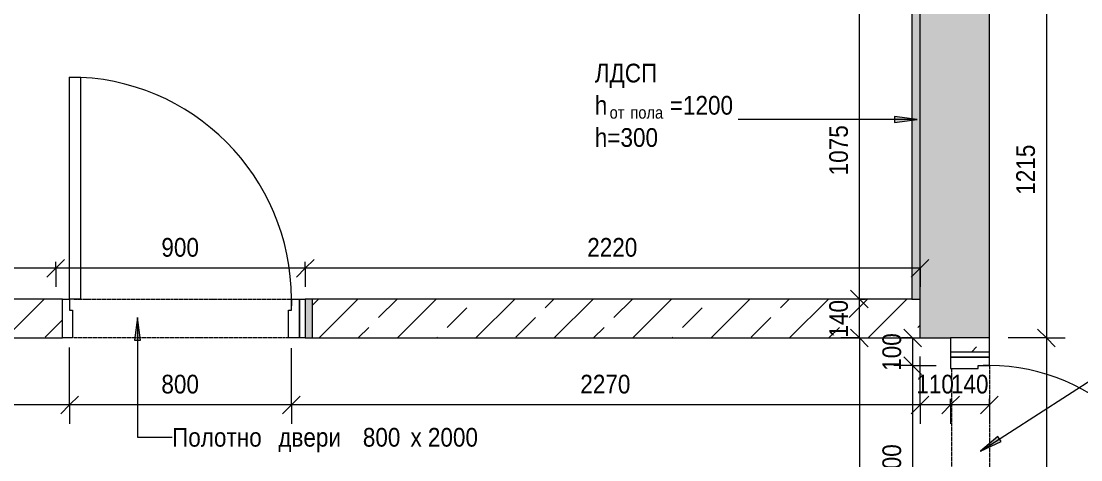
# Model space of a CAD drawing. Header units: millimetres. Extents: x 14838 to 30347, y -21720 to -9527.
# Drawn here: x 22999 to 26822, y -13481 to -11901 of the extents above; entities that cross this region are included whole.
import ezdxf

# ---------------------------------------------------------------- set-up
doc = ezdxf.new("R2010")
doc.units = ezdxf.units.MM
doc.linetypes.add('ADSK_Штрих_ш3 п1_5', pattern=[4.5, 3, -1.5])
for name, color, linetype, lineweight in [('Аннотация', 7, 'Continuous', 9), ('Двери', 7, 'Continuous', 20), ('Размеры', 7, 'Continuous', 9), ('Размеры-45', 7, 'Continuous', 9), ('Стены внутренние', 7, 'Continuous', 20), ('Узлы', 7, 'Continuous', 20)]:
    doc.layers.add(name, color=color, linetype=linetype, lineweight=lineweight)
doc.layers.add('Линии', color=94, linetype='Continuous', lineweight=9, true_color=0x00a600)
doc.styles.add('Century Gothic', font='GOTHIC.TTF', dxfattribs={"width": 0.9, "height": 67.5})
doc.styles.add('Century Gothic_1', font='GOTHIC.TTF', dxfattribs={"width": 0.9, "height": 43.869355})
doc.dimstyles.new('GOT_1_5_округ_до_5', dxfattribs={"dimscale": 304.8, "dimtxt": 70.481358, "dimasz": 0.20876, "dimexe": 0.221457, "dimexo": 0.221457, "dimgap": 0.073819, "dimtad": 1, "dimdec": 0, "dimrnd": 5, "dimdsep": 46, "dimtxsty": 'Century Gothic', "dimblk1": 'OBLIQUE', "dimblk2": 'OBLIQUE', "dimsah": 1, "dimcen": 0.09, "dimazin": 0, "dimtfac": 1, "dimtdec": 4, "dimtix": 1, "dimtmove": 0, "dimatfit": 3, "dimfxl": 1, "dimtvp": 1, "dimtolj": 1, "dimtzin": 0, "dimarcsym": 2})
pattern_1 = [(45, (41756.08, 13126.54), (-141.439, 141.439), []), (45, (41897.52, 13126.54), (-141.439, 141.439), [100.012, -50.006])]

# ---------------------------------------------------------------- blocks, each defined once
blk = doc.blocks.new('AC_Дверь_Однопольная_ДеревяннаяВнутренняя_ГОСТ6629-88 - 900 _полотно 700 х 2000_ Л 3п 3-6246395-05_План монтажа')
at = {"layer": 'Двери', "color": 5, "lineweight": 9, "true_color": 0x0000ff}
for p, q in [((350, 770), (310, 770)), ((310, 770), (310, 70)), ((350, 70), (350, 770)), ((-380, 70), (-400, 70)), ((-350, 70), (-380, 70)), ((-380, 70), (-380, -70)), ((-380, -70), (-380, 70)), ((-350, 70), (-350, 47.3)), ((-350, 30), (-350, 70)), ((310, 70), (350, 70)), ((350, 70), (350, 45)), ((380, 70), (350, 70)), ((350, 70), (350, 30)), ((380, -70), (380, 70)), ((400, 70), (380, 70)), ((380, 70), (380, -70)), ((-340, 30), (-350, 30)), ((-340, -70), (-340, 30)), ((350, 30), (340, 30)), ((340, 30), (340, -70)), ((-400, -70), (-380, -70)), ((-380, -70), (-340, -70)), ((340, -70), (380, -70)), ((380, -70), (400, -70))]:
    blk.add_line(p, q, dxfattribs=at)
blk.add_arc((350, 70), 700, 90, 180, dxfattribs=at)
blk = doc.blocks.new('AC_Дверь_Однопольная_ДеревяннаяВнутренняя_ГОСТ6629-88 - 900 _полотно 800 х 2000_ 2-6248193-05_План монтажа')
at = {"layer": 'Двери', "color": 5, "lineweight": 9, "true_color": 0x0000ff}
for p, q in [((-400, 870), (-360, 870)), ((-400, 70), (-400, 870)), ((-360, 870), (-360, 70)), ((-425, 70), (-400, 70)), ((-400, 70), (-400, 47.3)), ((-360, 70), (-400, 70)), ((-400, 70), (-400, 30)), ((400, 70), (400, 45)), ((400, 70), (430, 70)), ((400, 30), (400, 70)), ((430, 70), (430, -70)), ((430, 70), (450, 70)), ((430, -70), (430, 70)), ((450, 70), (450, -70)), ((-400, 30), (-390, 30)), ((-390, 30), (-390, -70)), ((390, 30), (400, 30)), ((390, -70), (390, 30)), ((-390, -70), (-425, -70)), ((430, -70), (390, -70)), ((450, -70), (430, -70))]:
    blk.add_line(p, q, dxfattribs=at)
blk.add_arc((-400, 70), 800, 0, 90, dxfattribs=at)
blk = doc.blocks.new('DIMBLOCK57-05_План монтажа')
at = {"layer": 'Размеры-45', "lineweight": 18}
for p, q in [((26022.9, -13042.1), (25991.1, -13010.3)), ((26022.9, -13042.1), (26054.7, -13074)), ((26022.9, -14237.1), (25991.1, -14205.3)), ((26022.9, -14237.1), (26054.7, -14269))]:
    blk.add_line(p, q, dxfattribs=at)
at = {"layer": 'Размеры-45'}
for p, q in [((26022.9, -13042.1), (26000.4, -13042.1)), ((26022.9, -13042.1), (26022.9, -14237.1)), ((26022.9, -13042.1), (26090.4, -13042.1)), ((26022.9, -14237.1), (26000.4, -14237.1)), ((26022.9, -14237.1), (26090.4, -14237.1))]:
    blk.add_line(p, q, dxfattribs=at)
at = {"layer": 'Размеры-45', "color": 0, "insert": (25913.9, -13731.4), "char_height": 67.5, "width": 220.17, "attachment_point": 1, "rotation": 90, "line_spacing_factor": 0.984502, "style": 'Century Gothic'}
blk.add_mtext('1195', dxfattribs=at)
blk = doc.blocks.new('_Oblique')
at = {"color": 0, "linetype": 'ByBlock', "lineweight": -2}
blk.add_line((-0.5, -0.5), (0.5, 0.5), dxfattribs=at)
blk = doc.blocks.new('DIMBLOCK58-05_План монтажа')
at = {"layer": 'Размеры-45', "lineweight": 18}
for p, q in [((26022.9, -12902.1), (25991.1, -12870.3)), ((26022.9, -12902.1), (26054.7, -12934)), ((26022.9, -13042.1), (25991.1, -13010.3)), ((26022.9, -13042.1), (26054.7, -13074))]:
    blk.add_line(p, q, dxfattribs=at)
at = {"layer": 'Размеры-45'}
for p, q in [((26022.9, -12902.1), (25955.4, -12902.1)), ((26022.9, -13042.1), (26022.9, -12902.1)), ((26022.9, -12902.1), (26045.4, -12902.1)), ((26022.9, -13042.1), (25955.4, -13042.1)), ((26022.9, -13042.1), (26045.4, -13042.1))]:
    blk.add_line(p, q, dxfattribs=at)
at = {"layer": 'Размеры-45', "color": 0, "insert": (25913.9, -13040.9), "char_height": 67.5, "width": 165.128, "attachment_point": 1, "rotation": 90, "line_spacing_factor": 0.984502, "style": 'Century Gothic'}
blk.add_mtext('140', dxfattribs=at)
blk = doc.blocks.new('DIMBLOCK59-05_План монтажа')
at = {"layer": 'Размеры-45', "lineweight": 18}
for p, q in [((26022.9, -11827.1), (25991.1, -11795.3)), ((26022.9, -11827.1), (26054.7, -11859)), ((26022.9, -12902.1), (25991.1, -12870.3)), ((26022.9, -12902.1), (26054.7, -12934))]:
    blk.add_line(p, q, dxfattribs=at)
at = {"layer": 'Размеры-45'}
for p, q in [((26022.9, -11827.1), (25955.4, -11827.1)), ((26022.9, -12902.1), (26022.9, -11827.1)), ((26022.9, -11827.1), (26174.3, -11827.1)), ((26022.9, -12902.1), (25955.4, -12902.1)), ((26022.9, -12902.1), (26045.4, -12902.1))]:
    blk.add_line(p, q, dxfattribs=at)
at = {"layer": 'Размеры-45', "color": 0, "insert": (25913.9, -12456.4), "char_height": 67.5, "width": 220.17, "attachment_point": 1, "rotation": 90, "line_spacing_factor": 0.984502, "style": 'Century Gothic'}
blk.add_mtext('1075', dxfattribs=at)
blk = doc.blocks.new('DIMBLOCK60-05_План монтажа')
at = {"layer": 'Размеры-45', "lineweight": 18}
for p, q in [((26214.8, -13042.1), (26183, -13010.3)), ((26214.8, -13042.1), (26246.6, -13074)), ((26214.8, -13142.1), (26183, -13110.3)), ((26214.8, -13142.1), (26246.6, -13174))]:
    blk.add_line(p, q, dxfattribs=at)
at = {"layer": 'Размеры-45'}
for p, q in [((26214.8, -13042.1), (26174.3, -13042.1)), ((26214.8, -13042.1), (26214.8, -13142.1)), ((26214.8, -13042.1), (26282.3, -13042.1)), ((26214.8, -13142.1), (26147.3, -13142.1)), ((26214.8, -13142.1), (26299.3, -13142.1))]:
    blk.add_line(p, q, dxfattribs=at)
at = {"layer": 'Размеры-45', "color": 0, "insert": (26105.8, -13160.9), "char_height": 67.5, "width": 165.128, "attachment_point": 1, "rotation": 90, "line_spacing_factor": 0.984502, "style": 'Century Gothic'}
blk.add_mtext('100', dxfattribs=at)
blk = doc.blocks.new('DIMBLOCK61-05_План монтажа')
at = {"layer": 'Размеры-45'}
for p, q in [((26214.8, -13142.1), (26147.3, -13142.1)), ((26214.8, -13142.1), (26214.8, -13842.1)), ((26214.8, -13142.1), (26299.3, -13142.1)), ((26214.8, -13842.1), (26147.3, -13842.1)), ((26214.8, -13842.1), (26345.9, -13842.1))]:
    blk.add_line(p, q, dxfattribs=at)
at = {"layer": 'Размеры-45', "lineweight": 18}
for p, q in [((26214.8, -13142.1), (26183, -13110.3)), ((26214.8, -13142.1), (26246.6, -13174)), ((26214.8, -13842.1), (26183, -13810.3)), ((26214.8, -13842.1), (26246.6, -13874))]:
    blk.add_line(p, q, dxfattribs=at)
at = {"layer": 'Размеры-45', "color": 0, "insert": (26105.8, -13560.9), "char_height": 67.5, "width": 165.128, "attachment_point": 1, "rotation": 90, "line_spacing_factor": 0.984502, "style": 'Century Gothic'}
blk.add_mtext('700', dxfattribs=at)
blk = doc.blocks.new('DIMBLOCK65-05_План монтажа')
at = {"layer": 'Размеры-45', "lineweight": 18}
for p, q in [((24023.8, -12791), (24055.6, -12759.2)), ((26241.8, -12791), (26273.6, -12759.2)), ((24023.8, -12791), (23992, -12822.8)), ((26241.8, -12791), (26210, -12822.8))]:
    blk.add_line(p, q, dxfattribs=at)
at = {"layer": 'Размеры-45'}
for p, q in [((24023.8, -12791), (24023.8, -12768.5)), ((26241.8, -12791), (24023.8, -12791)), ((24023.8, -12791), (24023.8, -12858.5)), ((26241.8, -12791), (26241.8, -12768.5)), ((26241.8, -12791), (26241.8, -12858.5))]:
    blk.add_line(p, q, dxfattribs=at)
at = {"layer": 'Размеры-45', "color": 0, "insert": (25041.1, -12682), "char_height": 67.5, "width": 220.17, "attachment_point": 1, "line_spacing_factor": 0.984502, "style": 'Century Gothic'}
blk.add_mtext('2220', dxfattribs=at)
blk = doc.blocks.new('DIMBLOCK66-05_План монтажа')
at = {"layer": 'Размеры-45', "lineweight": 18}
for p, q in [((23123.8, -12791), (23155.6, -12759.2)), ((24023.8, -12791), (24055.6, -12759.2)), ((23123.8, -12791), (23092, -12822.8)), ((24023.8, -12791), (23992, -12822.8))]:
    blk.add_line(p, q, dxfattribs=at)
at = {"layer": 'Размеры-45'}
for p, q in [((23123.8, -12791), (23123.8, -12768.5)), ((24023.8, -12791), (23123.8, -12791)), ((23123.8, -12791), (23123.8, -12858.5)), ((24023.8, -12791), (24023.8, -12768.5)), ((24023.8, -12791), (24023.8, -12858.5))]:
    blk.add_line(p, q, dxfattribs=at)
at = {"layer": 'Размеры-45', "color": 0, "insert": (23505, -12682), "char_height": 67.5, "width": 165.128, "attachment_point": 1, "line_spacing_factor": 0.984502, "style": 'Century Gothic'}
blk.add_mtext('900', dxfattribs=at)
blk = doc.blocks.new('DIMBLOCK67-05_План монтажа')
at = {"layer": 'Размеры-45', "lineweight": 18}
for p, q in [((22598.8, -12791), (22630.6, -12759.2)), ((23123.8, -12791), (23155.6, -12759.2)), ((22598.8, -12791), (22567, -12822.8)), ((23123.8, -12791), (23092, -12822.8))]:
    blk.add_line(p, q, dxfattribs=at)
at = {"layer": 'Размеры-45'}
for p, q in [((22598.8, -12791), (22598.8, -12768.5)), ((23123.8, -12791), (22598.8, -12791)), ((22598.8, -12791), (22598.8, -12858.5)), ((23123.8, -12791), (23123.8, -12768.5)), ((23123.8, -12791), (23123.8, -12858.5))]:
    blk.add_line(p, q, dxfattribs=at)
at = {"layer": 'Размеры-45', "color": 0, "insert": (22792.5, -12682), "char_height": 67.5, "width": 165.128, "attachment_point": 1, "line_spacing_factor": 0.984502, "style": 'Century Gothic'}
blk.add_mtext('525', dxfattribs=at)
blk = doc.blocks.new('DIMBLOCK68-05_План монтажа')
at = {"layer": 'Размеры-45'}
for p, q in [((23973.8, -13283.9), (23973.8, -13079)), ((26241.8, -13283.9), (26241.8, -13109.6)), ((26241.8, -13283.9), (23973.8, -13283.9)), ((23973.8, -13283.9), (23973.8, -13351.4)), ((26241.8, -13283.9), (26241.8, -13351.4))]:
    blk.add_line(p, q, dxfattribs=at)
at = {"layer": 'Размеры-45', "lineweight": 18}
for p, q in [((23973.8, -13283.9), (24005.6, -13252.1)), ((26241.8, -13283.9), (26273.6, -13252.1)), ((23973.8, -13283.9), (23942, -13315.7)), ((26241.8, -13283.9), (26210, -13315.7))]:
    blk.add_line(p, q, dxfattribs=at)
at = {"layer": 'Размеры-45', "color": 0, "insert": (25016.1, -13174.9), "char_height": 67.5, "width": 220.17, "attachment_point": 1, "line_spacing_factor": 0.984502, "style": 'Century Gothic'}
blk.add_mtext('2270', dxfattribs=at)
blk = doc.blocks.new('DIMBLOCK69-05_План монтажа')
at = {"layer": 'Размеры-45'}
for p, q in [((23173.8, -13283.9), (23173.8, -13076.7)), ((23973.8, -13283.9), (23973.8, -13079)), ((23973.8, -13283.9), (23173.8, -13283.9)), ((23173.8, -13283.9), (23173.8, -13351.4)), ((23973.8, -13283.9), (23973.8, -13351.4))]:
    blk.add_line(p, q, dxfattribs=at)
at = {"layer": 'Размеры-45', "lineweight": 18}
for p, q in [((23173.8, -13283.9), (23205.6, -13252.1)), ((23973.8, -13283.9), (24005.6, -13252.1)), ((23173.8, -13283.9), (23142, -13315.7)), ((23973.8, -13283.9), (23942, -13315.7))]:
    blk.add_line(p, q, dxfattribs=at)
at = {"layer": 'Размеры-45', "color": 0, "insert": (23505, -13174.9), "char_height": 67.5, "width": 165.128, "attachment_point": 1, "line_spacing_factor": 0.984502, "style": 'Century Gothic'}
blk.add_mtext('800', dxfattribs=at)
blk = doc.blocks.new('DIMBLOCK70-05_План монтажа')
at = {"layer": 'Размеры-45'}
for p, q in [((22424.8, -13283.9), (22424.8, -13109.6)), ((23173.8, -13283.9), (23173.8, -13076.7)), ((23173.8, -13283.9), (22424.8, -13283.9)), ((22424.8, -13283.9), (22424.8, -13351.4)), ((23173.8, -13283.9), (23173.8, -13351.4))]:
    blk.add_line(p, q, dxfattribs=at)
at = {"layer": 'Размеры-45', "lineweight": 18}
for p, q in [((22424.8, -13283.9), (22456.6, -13252.1)), ((23173.8, -13283.9), (23205.6, -13252.1)), ((22424.8, -13283.9), (22393, -13315.7)), ((23173.8, -13283.9), (23142, -13315.7))]:
    blk.add_line(p, q, dxfattribs=at)
at = {"layer": 'Размеры-45', "color": 0, "insert": (22730.5, -13174.9), "char_height": 67.5, "width": 165.128, "attachment_point": 1, "line_spacing_factor": 0.984502, "style": 'Century Gothic'}
blk.add_mtext('750', dxfattribs=at)
blk = doc.blocks.new('DIMBLOCK72-05_План монтажа')
at = {"layer": 'Размеры-45'}
for p, q in [((26241.8, -13283.9), (26241.8, -13109.6)), ((26351.8, -13283.9), (26351.8, -13261.4)), ((26351.8, -13283.9), (26241.8, -13283.9)), ((26241.8, -13283.9), (26241.8, -13351.4)), ((26351.8, -13283.9), (26351.8, -13351.4))]:
    blk.add_line(p, q, dxfattribs=at)
at = {"layer": 'Размеры-45', "lineweight": 18}
for p, q in [((26241.8, -13283.9), (26273.6, -13252.1)), ((26351.8, -13283.9), (26383.6, -13252.1)), ((26241.8, -13283.9), (26210, -13315.7)), ((26351.8, -13283.9), (26320, -13315.7))]:
    blk.add_line(p, q, dxfattribs=at)
at = {"layer": 'Размеры-45', "color": 0, "insert": (26228, -13174.9), "char_height": 67.5, "width": 165.128, "attachment_point": 1, "line_spacing_factor": 0.984502, "style": 'Century Gothic'}
blk.add_mtext('110', dxfattribs=at)
blk = doc.blocks.new('DIMBLOCK73-05_План монтажа')
at = {"layer": 'Размеры-45', "lineweight": 18}
for p, q in [((26351.8, -13283.9), (26383.6, -13252.1)), ((26491.8, -13283.9), (26523.6, -13252.1)), ((26351.8, -13283.9), (26320, -13315.7)), ((26491.8, -13283.9), (26460, -13315.7))]:
    blk.add_line(p, q, dxfattribs=at)
at = {"layer": 'Размеры-45'}
for p, q in [((26351.8, -13283.9), (26351.8, -13261.4)), ((26491.8, -13283.9), (26491.8, -13261.4)), ((26491.8, -13283.9), (26351.8, -13283.9)), ((26351.8, -13283.9), (26351.8, -13351.4)), ((26491.8, -13283.9), (26491.8, -13351.4))]:
    blk.add_line(p, q, dxfattribs=at)
at = {"layer": 'Размеры-45', "color": 0, "insert": (26353, -13174.9), "char_height": 67.5, "width": 165.128, "attachment_point": 1, "line_spacing_factor": 0.984502, "style": 'Century Gothic'}
blk.add_mtext('140', dxfattribs=at)
blk = doc.blocks.new('DIMBLOCK83-05_План монтажа')
at = {"layer": 'Размеры-45', "lineweight": 18}
for p, q in [((26697.6, -11827.1), (26665.7, -11795.3)), ((26697.6, -11827.1), (26729.4, -11859)), ((26697.6, -13042.1), (26665.7, -13010.3)), ((26697.6, -13042.1), (26729.4, -13074))]:
    blk.add_line(p, q, dxfattribs=at)
at = {"layer": 'Размеры-45'}
for p, q in [((26697.6, -11827.1), (26559.3, -11827.1)), ((26697.6, -11827.1), (26697.6, -13042.1)), ((26697.6, -11827.1), (26765.1, -11827.1)), ((26697.6, -13042.1), (26559.3, -13042.1)), ((26697.6, -13042.1), (26765.1, -13042.1))]:
    blk.add_line(p, q, dxfattribs=at)
at = {"layer": 'Размеры-45', "color": 0, "insert": (26588.5, -12526.4), "char_height": 67.5, "width": 220.17, "attachment_point": 1, "rotation": 90, "line_spacing_factor": 0.984502, "style": 'Century Gothic'}
blk.add_mtext('1215', dxfattribs=at)
blk = doc.blocks.new('DIMBLOCK84-05_План монтажа')
at = {"layer": 'Размеры-45', "lineweight": 18}
for p, q in [((26697.6, -13042.1), (26665.7, -13010.3)), ((26697.6, -13042.1), (26729.4, -13074)), ((26697.6, -14237.1), (26665.7, -14205.3)), ((26697.6, -14237.1), (26729.4, -14269))]:
    blk.add_line(p, q, dxfattribs=at)
at = {"layer": 'Размеры-45'}
for p, q in [((26697.6, -13042.1), (26559.3, -13042.1)), ((26697.6, -13042.1), (26697.6, -14237.1)), ((26697.6, -13042.1), (26765.1, -13042.1)), ((26697.6, -14237.1), (26675, -14237.1)), ((26697.6, -14237.1), (26765.1, -14237.1))]:
    blk.add_line(p, q, dxfattribs=at)
at = {"layer": 'Размеры-45', "color": 0, "insert": (26588.5, -13731.4), "char_height": 67.5, "width": 220.17, "attachment_point": 1, "rotation": 90, "line_spacing_factor": 0.984502, "style": 'Century Gothic'}
blk.add_mtext('1195', dxfattribs=at)

msp = doc.modelspace()

# ---------------------------------------------------------------- hatches: boundary and pattern name
at = {"layer": 'Аннотация'}
for points in [[(26230.7, -12255.5), (26149.7, -12244.8), (26149.7, -12266.2)], [(23419, -12969.1), (23408.3, -13050.1), (23429.6, -13050.1)], [(26459.9, -13450.4), (26533.8, -13415.5), (26522.2, -13397.6)]]:
    msp.add_hatch(color=256, dxfattribs=at).paths.add_polyline_path(points)
at = {"layer": 'Стены внутренние', "true_color": 0xcacaca}
for points in [[(26241.8, -13042.1), (26491.8, -13042.1), (26491.8, -11827.1), (26241.8, -11827.1), (26241.8, -12902.1)], [(24023.8, -13042.1), (24048.8, -13042.1), (24048.8, -12902.1), (24023.8, -12902.1)]]:
    msp.add_hatch(color=9, dxfattribs=at).paths.add_polyline_path(points)
at = {"layer": 'Узлы', "true_color": 0xd27b7b}
msp.add_hatch(color=23, dxfattribs=at).paths.add_polyline_path([(26211.8, -12902.1), (26241.8, -12902.1), (26241.8, -11827.1), (26211.8, -11827.1), (26211.8, -12035.2)])
at = {"layer": 'Узлы', "lineweight": 9, "true_color": 0x808080}
h = msp.add_hatch(dxfattribs=at)
h.set_pattern_fill('FP_2', color=8, style=0, pattern_type=2)
h.set_pattern_definition(pattern_1)
h.paths.add_polyline_path([(26241.8, -13042.1), (26241.8, -12902.1), (24048.8, -12902.1), (24048.8, -13042.1), (26211.8, -13042.1)])
h.paths.add_polyline_path([(23148.8, -13042.1), (23148.8, -12902.1), (22598.8, -12902.1), (22598.8, -13042.1)])
h = msp.add_hatch(dxfattribs=at)
h.set_pattern_fill('FP_2', color=8, style=0, pattern_type=2)
h.set_pattern_definition(pattern_1)
h.paths.add_polyline_path([(26491.8, -14237.1), (26491.8, -13892.1), (26351.8, -13892.1), (26351.8, -14237.1)])
h.paths.add_polyline_path([(26351.8, -13092.1), (26491.8, -13092.1), (26491.8, -13042.1), (26351.8, -13042.1)])

# ---------------------------------------------------------------- linework, layer by layer
at = {"layer": 'Аннотация'}
for p, q in [((26230.7, -12255.5), (25585.5, -12255.5)), ((26230.7, -12255.5), (26149.7, -12244.8)), ((26149.7, -12244.8), (26149.7, -12266.2)), ((26149.7, -12266.2), (26230.7, -12255.5)), ((23419, -12969.1), (23408.3, -13050.1)), ((23429.6, -13050.1), (23419, -12969.1)), ((23419, -12969.1), (23419, -13400.3)), ((23408.3, -13050.1), (23429.6, -13050.1)), ((26459.9, -13450.4), (26878, -13181.5)), ((23419, -13400.3), (23543.6, -13400.3)), ((26522.2, -13397.6), (26459.9, -13450.4)), ((26459.9, -13450.4), (26533.8, -13415.5)), ((26533.8, -13415.5), (26522.2, -13397.6))]:
    msp.add_line(p, q, dxfattribs=at)
at = {"layer": 'Линии', "color": 7, "lineweight": 20}
for p, q in [((26211.8, -11827.1), (26211.8, -12902.1)), ((26241.8, -12902.1), (26241.8, -11827.1)), ((23148.8, -12902.1), (22598.8, -12902.1)), ((23148.8, -13042.1), (23148.8, -12902.1)), ((26211.8, -12902.1), (24048.8, -12902.1)), ((24048.8, -12902.1), (24048.8, -13042.1)), ((26211.8, -12902.1), (26241.8, -12902.1)), ((26241.8, -13042.1), (26241.8, -12902.1)), ((22598.8, -13042.1), (23148.8, -13042.1)), ((24048.8, -13042.1), (26241.8, -13042.1)), ((26491.8, -13042.1), (26351.8, -13042.1)), ((26351.8, -13042.1), (26351.8, -13092.1)), ((26491.8, -13092.1), (26491.8, -13042.1)), ((26351.8, -13092.1), (26491.8, -13092.1))]:
    msp.add_line(p, q, dxfattribs=at)
at = {"layer": 'Линии', "color": 7, "linetype": 'ADSK_Штрих_ш3 п1_5'}
for p, q in [((23190.8, -12902.1), (23998.8, -12902.1)), ((23993.8, -13042.1), (23188.8, -13042.1)), ((26491.8, -13142.1), (26491.8, -13832.1)), ((26356.8, -13832.1), (26356.8, -13152.1))]:
    msp.add_line(p, q, dxfattribs=at)
at = {"layer": 'Стены внутренние'}
for p, q in [((26491.8, -13042.1), (26491.8, -11827.1)), ((24048.8, -12902.1), (24023.8, -12902.1)), ((24023.8, -13042.1), (24048.8, -13042.1)), ((26241.8, -13042.1), (26351.8, -13042.1))]:
    msp.add_line(p, q, dxfattribs=at)

# ---------------------------------------------------------------- block references
at = {"layer": 'Двери', "color": 5, "lineweight": 9, "true_color": 0x0000ff}
msp.add_blockref('AC_Дверь_Однопольная_ДеревяннаяВнутренняя_ГОСТ6629-88 - 900 _полотно 800 х 2000_ 2-6248193-05_План монтажа', (23573.8, -12972.1), dxfattribs=at)
at = {"layer": 'Двери', "color": 5, "lineweight": 9, "true_color": 0x0000ff, "rotation": 269.9999999999998}
msp.add_blockref('AC_Дверь_Однопольная_ДеревяннаяВнутренняя_ГОСТ6629-88 - 900 _полотно 700 х 2000_ Л 3п 3-6246395-05_План монтажа', (26421.8, -13492.1), dxfattribs=at)

# ---------------------------------------------------------------- texts
at = {"layer": 'Аннотация', "attachment_point": 1}
for s, insert, char_height, width, style in [('ЛДСП', (25068.3, -12054), 67.5, 305.202, 'Century Gothic'), ('\\fCentury Gothic|b0|i0|c204|p34|;\\W.9;h', (25068.3, -12170.1), 67.5, 64.937, 'Century Gothic'), ('=1200', (25338.9, -12170.1), 67.5, 295.462, 'Century Gothic'), ('от', (25121.9, -12208.1), 43.87, 71.43, 'Century Gothic_1'), ('\\fCentury Gothic|b0|i0|c204|p34|;\\W.9; ', (25180.8, -12208.1), 43.869, 19.481, 'Century Gothic_1'), ('пола', (25196.9, -12208.1), 43.87, 172.082, 'Century Gothic_1'), ('h=300', (25068.3, -12286.2), 67.5, 301.956, 'Century Gothic'), ('Полотно', (23543.6, -13366.5), 67.5, 435.076, 'Century Gothic'), ('\\fCentury Gothic|b0|i0|c204|p34|;\\W.9; ', (23902.6, -13366.5), 67.5, 29.222, 'Century Gothic'), ('  800 ', (24186.5, -13366.5), 67.5, 262.994, 'Century Gothic'), (' 2000', (24443.7, -13366.5), 67.5, 262.994, 'Century Gothic'), ('двери', (23926.7, -13366.5), 67.5, 314.943, 'Century Gothic'), ('\\fCentury Gothic|b0|i0|c204|p34|;\\W.9;х', (24403.5, -13366.5), 67.5, 48.703, 'Century Gothic')]:
    msp.add_mtext(s, dxfattribs=dict(at, insert=insert, char_height=char_height, width=width, style=style))

# ---------------------------------------------------------------- dimensions: what is measured, and where the dimension line sits
at = {"layer": 'Размеры'}
for base, p1, p2, angle, override, picture, middle in [((26022.9, -11827.1), (25977.9, -12902.1), (26241.8, -11827.1), 90, {"dimpost": '<>', "dimfxl": 1106.921708}, 'DIMBLOCK59-05_План монтажа', (25964.9, -12364.6)), ((26697.6, -13042.1), (26491.8, -11827.1), (26491.8, -13042.1), 90, {"dimpost": '<>', "dimfxl": 1215}, 'DIMBLOCK83-05_План монтажа', (26639.6, -12434.6)), ((23123.8, -12791), (24023.8, -12836), (23123.8, -12836), 0, {"dimpost": '<>', "dimfxl": 900}, 'DIMBLOCK66-05_План монтажа', (23573.8, -12733)), ((24023.8, -12791), (26241.8, -12836), (24023.8, -12836), 0, {"dimpost": '<>', "dimfxl": 2218}, 'DIMBLOCK65-05_План монтажа', (25132.8, -12733)), ((26022.9, -12902.1), (25977.9, -13042.1), (25977.9, -12902.1), 90, {"dimpost": '<>', "dimfxl": 140}, 'DIMBLOCK58-05_План монтажа', (25964.9, -12972.1)), ((23173.8, -13283.9), (23973.8, -13011.5), (23173.8, -13009.2), 0, {"dimpost": '<>', "dimfxl": 800.003343}, 'DIMBLOCK69-05_План монтажа', (23573.8, -13226)), ((23973.8, -13283.9), (26241.8, -13042.1), (23973.8, -13011.5), 0, {"dimpost": '<>', "dimfxl": 2268.206973}, 'DIMBLOCK68-05_План монтажа', (25107.8, -13226)), ((26022.9, -14237.1), (26067.9, -13042.1), (26067.9, -14237.1), 90, {"dimpost": '<>', "dimfxl": 1195}, 'DIMBLOCK57-05_План монтажа', (25964.9, -13639.6)), ((26214.8, -13142.1), (26241.8, -13042.1), (26366.8, -13142.1), 90, {"dimpost": '<>', "dimfxl": 160.073348}, 'DIMBLOCK60-05_План монтажа', (26156.8, -13092.1)), ((26697.6, -14237.1), (26491.8, -13042.1), (26742.5, -14237.1), 90, {"dimpost": '<>', "dimfxl": 1221.020763}, 'DIMBLOCK84-05_План монтажа', (26639.6, -13639.6)), ((26214.8, -13842.1), (26366.8, -13142.1), (26413.4, -13842.1), 90, {"dimpost": '<>', "dimfxl": 701.547381}, 'DIMBLOCK61-05_План монтажа', (26156.8, -13492.1))]:
    dim = msp.add_linear_dim(base=base, p1=p1, p2=p2, angle=angle, dimstyle='GOT_1_5_округ_до_5', override=override, dxfattribs=at)
    dim.commit()
    dim.dimension.update_dxf_attribs({"geometry": picture, "text_midpoint": middle})
for base, p1, p2, override, picture, middle in [((22598.8, -12791), (23123.8, -12836), (22598.8, -12836), {"dimpost": '<>', "dimfxl": 525}, 'DIMBLOCK67-05_План монтажа', (22861.3, -12733)), ((22424.8, -13283.9), (23173.8, -13009.2), (22424.8, -13042.1), {"dimpost": '<>', "dimfxl": 749.724588}, 'DIMBLOCK70-05_План монтажа', (22799.3, -13226)), ((26241.8, -13283.9), (26351.8, -13328.9), (26241.8, -13042.1), {"dimpost": '<>', "dimfxl": 307.159925}, 'DIMBLOCK72-05_План монтажа', (26296.8, -13226)), ((26351.8, -13283.9), (26491.8, -13328.9), (26351.8, -13328.9), {"dimpost": '<>', "dimfxl": 140}, 'DIMBLOCK73-05_План монтажа', (26421.8, -13226))]:
    dim = msp.add_linear_dim(base=base, p1=p1, p2=p2, dimstyle='GOT_1_5_округ_до_5', override=override, dxfattribs=at)
    dim.commit()
    dim.dimension.update_dxf_attribs({"geometry": picture, "text_midpoint": middle})

doc.saveas('drawing.dxf')
